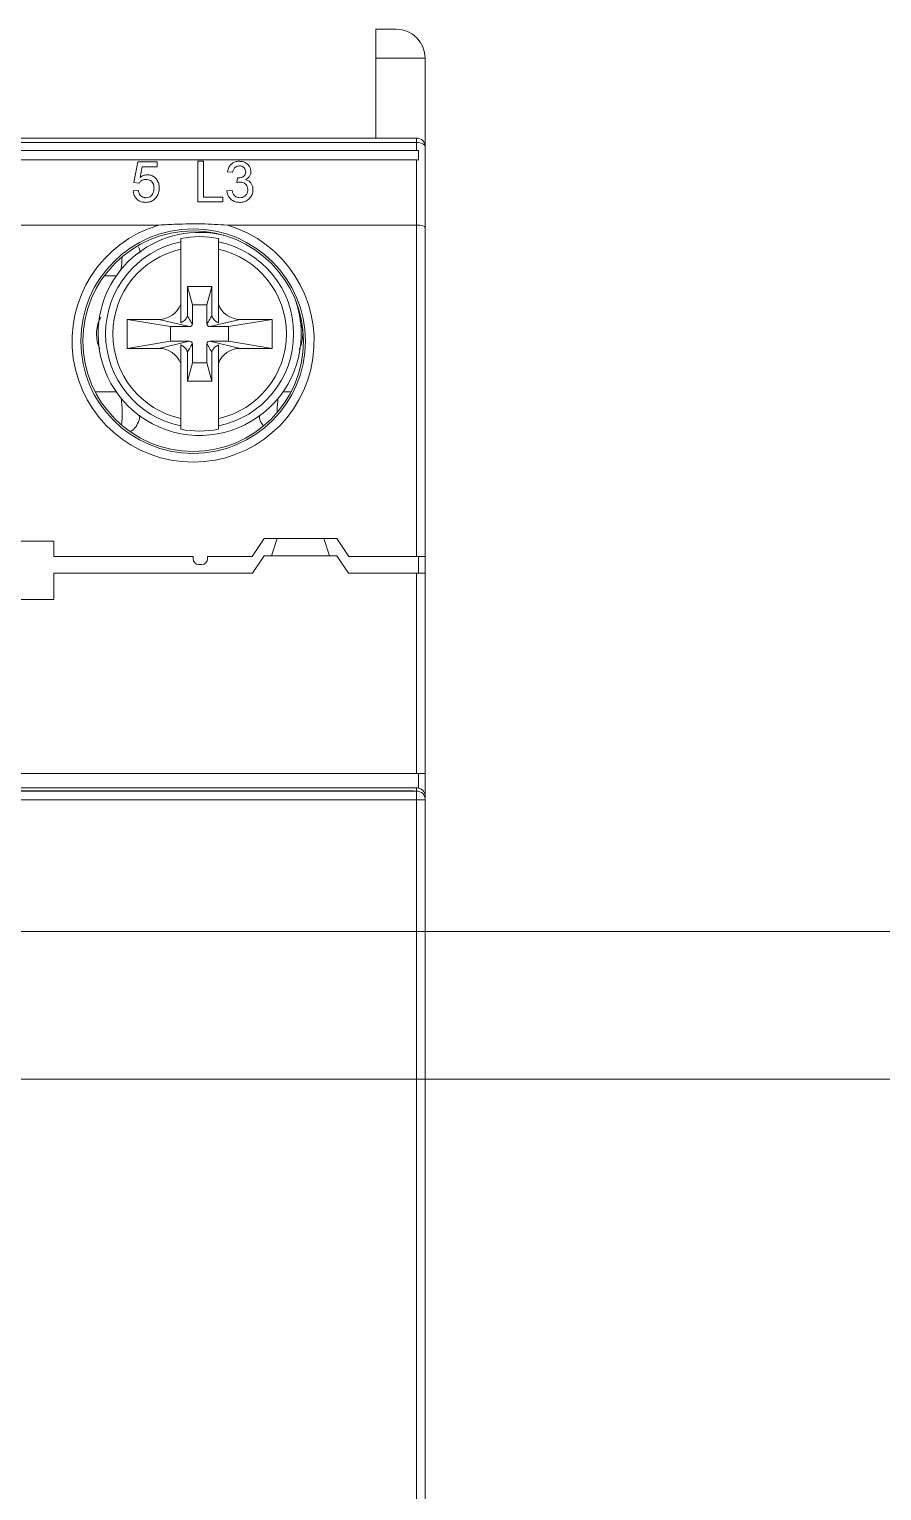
# Model space of a CAD drawing. Header units: inches. Extents: x -3 to 3194, y -983 to 1262.
# Drawn here: x 284.6 to 314, y 717.1 to 767.4 of the extents above; entities that cross this region are included whole.
import ezdxf

# ---------------------------------------------------------------- set-up
doc = ezdxf.new("R2010")
doc.units = ezdxf.units.IN
doc.header["$MEASUREMENT"] = 0
doc.layers.add('T_Din Rail', color=1, linetype='Continuous', lineweight=0)

# ---------------------------------------------------------------- blocks, each defined once
blk = doc.blocks.new('DM_18_40')
at = {"color": 7, "linetype": 'Continuous', "lineweight": 15}
for p, q in [((43.063, 97.2), (43.763, 97.2)), ((43.063, 96.2), (43.063, 97.2)), ((43.063, 93.45), (43.063, 96.2)), ((44.763, 96.2), (43.063, 96.2)), ((44.763, 96.2), (44.763, 93.15)), ((0.263, 93.45), (44.463, 93.45)), ((44.463, 93.3), (0.263, 93.3)), ((44.463, 93.45), (44.463, 93.3)), ((44.463, 93.021), (44.463, 93.3)), ((0.287, 93.021), (44.533, 93.021)), ((0.287, 92.702), (44.463, 92.702)), ((44.463, 90.45), (44.463, 92.702)), ((44.533, 93.021), (44.533, 92.685)), ((44.763, 93.15), (44.763, 90.37)), ((34.717, 91.914), (34.861, 92.632)), ((34.861, 92.632), (35.525, 92.632)), ((35.007, 92.453), (34.936, 92.09)), ((35.525, 92.453), (35.007, 92.453)), ((35.525, 92.632), (35.525, 92.453)), ((36.925, 92.65), (37.122, 92.65)), ((36.925, 91.25), (36.925, 92.65)), ((37.122, 92.65), (37.122, 91.412)), ((38.127, 92.273), (37.948, 92.291)), ((34.897, 91.896), (34.717, 91.914)), ((38.269, 91.914), (38.288, 92.076)), ((34.699, 91.627), (34.879, 91.645)), ((37.786, 91.25), (36.925, 91.25)), ((37.122, 91.412), (37.786, 91.412)), ((37.786, 91.412), (37.786, 91.25)), ((37.93, 91.627), (38.109, 91.645)), ((23.544, 90.45), (35.582, 90.45)), ((37.944, 90.45), (44.463, 90.45)), ((44.463, 79.029), (44.463, 90.45)), ((44.763, 90.37), (44.763, 79.032)), ((36.338, 89.874), (36.338, 89.988)), ((37.638, 89.988), (37.638, 89.874)), ((36.338, 87.722), (36.338, 89.619)), ((37.638, 87.722), (37.638, 89.619)), ((33.701, 88.7), (34.116, 88.7)), ((36.569, 88.335), (36.569, 87.324)), ((36.738, 87.7), (36.569, 88.335)), ((37.408, 88.335), (36.569, 88.335)), ((37.238, 87.7), (37.408, 88.335)), ((37.408, 87.324), (37.408, 88.335)), ((36.738, 87.7), (36.738, 87.05)), ((37.238, 87.7), (36.738, 87.7)), ((37.238, 87.05), (37.238, 87.7)), ((34.488, 87.2), (34.488, 86.2)), ((35.988, 86.95), (34.488, 87.2)), ((35.588, 87.2), (34.488, 87.2)), ((35.588, 87.2), (36.638, 86.95)), ((38.388, 87.2), (37.338, 86.95)), ((37.988, 86.95), (39.488, 87.2)), ((39.488, 87.2), (38.388, 87.2)), ((39.488, 86.2), (39.488, 87.2)), ((35.988, 86.95), (35.988, 86.45)), ((36.638, 86.95), (35.988, 86.95)), ((37.988, 86.95), (37.338, 86.95)), ((37.988, 86.45), (37.988, 86.95)), ((35.988, 86.45), (34.488, 86.2)), ((34.488, 86.2), (35.588, 86.2)), ((35.588, 86.2), (36.638, 86.45)), ((35.988, 86.45), (36.638, 86.45)), ((36.738, 86.35), (36.738, 85.7)), ((37.238, 85.7), (37.238, 86.35)), ((37.338, 86.45), (38.388, 86.2)), ((37.338, 86.45), (37.988, 86.45)), ((37.988, 86.45), (39.488, 86.2)), ((38.388, 86.2), (39.488, 86.2)), ((36.338, 83.781), (36.338, 85.678)), ((36.569, 86.076), (36.569, 85.065)), ((36.738, 85.7), (36.569, 85.065)), ((36.738, 85.7), (37.238, 85.7)), ((37.238, 85.7), (37.408, 85.065)), ((37.408, 85.065), (37.408, 86.076)), ((37.638, 83.781), (37.638, 85.678)), ((33.39, 84.7), (34.116, 84.7)), ((36.569, 85.065), (37.408, 85.065)), ((40.136, 84.7), (39.861, 84.7)), ((36.338, 83.412), (36.338, 83.526)), ((37.638, 83.526), (37.638, 83.412)), ((39.213, 79.65), (38.799, 79.029)), ((41.713, 79.65), (39.213, 79.65)), ((39.663, 79.65), (39.463, 79.05)), ((41.463, 79.05), (41.263, 79.65)), ((42.127, 79.029), (41.713, 79.65)), ((31.963, 79.55), (28.763, 79.55)), ((31.963, 79.029), (31.963, 79.55)), ((36.763, 79.029), (31.963, 79.029)), ((36.763, 79.029), (36.763, 78.95)), ((36.963, 78.75), (37.063, 78.75)), ((38.799, 79.029), (37.263, 79.029)), ((37.263, 78.95), (37.263, 79.029)), ((38.813, 78.45), (39.213, 79.05)), ((39.213, 79.05), (41.713, 79.05)), ((41.713, 79.05), (42.113, 78.45)), ((44.463, 79.029), (42.127, 79.029)), ((44.533, 79.029), (44.533, 78.45)), ((44.763, 78.45), (44.763, 79.032)), ((31.963, 77.55), (31.963, 78.45)), ((31.963, 78.45), (38.813, 78.45)), ((42.113, 78.45), (44.463, 78.45)), ((44.463, 71.55), (44.463, 78.45)), ((44.463, 78.45), (44.763, 78.45)), ((44.763, 78.45), (44.763, 71.55)), ((28.763, 77.55), (31.963, 77.55)), ((0.263, 71.55), (44.463, 71.55)), ((44.763, 71.55), (44.463, 71.55)), ((44.533, 71.55), (44.533, 71.042)), ((44.763, 70.752), (44.763, 71.55)), ((44.463, 71.05), (23.163, 71.05)), ((44.463, 70.941), (44.463, 71.05)), ((0.263, 70.941), (44.463, 70.941)), ((44.463, 70.641), (0.263, 70.641)), ((0.573, 70.95), (44.363, 70.95)), ((44.363, 70.943), (0.573, 70.943)), ((44.363, 70.95), (44.363, 70.943)), ((44.463, 70.941), (44.463, 70.641)), ((44.463, 26.554), (44.463, 70.641)), ((44.763, 70.641), (44.463, 70.641)), ((44.763, 70.752), (44.763, 70.641)), ((44.763, 70.641), (44.763, 26.554))]:
    blk.add_line(p, q, dxfattribs=at)
at = {"color": 7, "linetype": 'Continuous', "lineweight": 15, "flags": 128}
blk.add_lwpolyline([(44.763, 93.15), (44.758, 93.179), (44.74, 93.207), (44.713, 93.233), (44.675, 93.256), (44.63, 93.275), (44.578, 93.289), (44.522, 93.297), (44.463, 93.3)], dxfattribs=at)
at = {"color": 7, "linetype": 'Continuous', "lineweight": 15}
for radius in [3.871, 3.8]:
    blk.add_circle((36.763, 86.45), radius, dxfattribs=at)
for centre, radius, start, end in [((43.763, 96.2), 1, 0, 90), ((44.463, 93.15), 0.3, 0, 90), ((36.763, 86.45), 4.171, 106.4491, 73.5509), ((36.988, 86.7), 3.5, 76.1123, 180), ((36.988, 86.7), 3.24, 101.5731, 258.4269), ((36.988, 86.7), 3.351, 78.8162, 101.1838), ((36.988, 86.7), 3.24, 281.5731, 78.4269), ((36.988, 86.7), 2.991, 102.5518, 257.4482), ((36.988, 86.7), 2.991, 282.5518, 77.4482), ((36.988, 86.7), 3.5, 180, 19.9133), ((35.588, 88), 0.8, 270, 339.6359), ((38.388, 88), 0.8, 200.3641, 270), ((36.638, 87.05), 0.1, 270, 0), ((37.338, 87.05), 0.1, 180, 270), ((35.588, 85.4), 0.8, 20.3641, 90), ((36.638, 86.35), 0.1, 0, 90), ((37.338, 86.35), 0.1, 90, 180), ((38.388, 85.4), 0.8, 90, 159.6359), ((36.988, 86.7), 3.351, 258.8162, 281.1838), ((36.963, 78.95), 0.2, 180, 270), ((37.063, 78.95), 0.2, 270, 0), ((44.463, 70.75), 0.3, 76.5823, 90), ((44.463, 70.752), 0.3, 0, 76.5823), ((44.463, 70.641), 0.3, 0.0002, 90.0002)]:
    blk.add_arc(centre, radius, start, end, dxfattribs=at)
at = {"color": 8, "linetype": 'Continuous', "lineweight": 15}
for centre, radius, start, end in [((31.338, 89.377), 2.976, 351.0903, 359.6026), ((30.669, 83.948), 3.65, 353.8685, 8.4452), ((42.717, 84.012), 3.056, 171.1126, 180.3826)]:
    blk.add_arc(centre, radius, start, end, dxfattribs=at)
at = {"color": 7, "linetype": 'Continuous', "lineweight": 15}
for centre, major_axis, ratio, start_param, end_param in [((44.463, 92.102), (0, 0.6), 0.5, 6.049001, 6.283185), ((44.463, 90.37), (0.3, 0), 0.267949, 0, 1.570796), ((44.463, 79.032), (0.3, 0), 0.008727, 4.712389, 6.283185)]:
    blk.add_ellipse(centre, major_axis=major_axis, ratio=ratio, start_param=start_param, end_param=end_param, dxfattribs=at)
for points, knots in [([(37.948, 92.291), (37.966, 92.36), (37.995, 92.466), (38.105, 92.579), (38.217, 92.637), (38.307, 92.649), (38.353, 92.65), (38.357, 92.65)], [0, 0, 0, 0, 0.376061, 0.580822, 0.786703, 0.977234, 1, 1, 1, 1]), ([(38.363, 92.488), (38.335, 92.486), (38.283, 92.482), (38.218, 92.448), (38.164, 92.392), (38.138, 92.33), (38.13, 92.286), (38.127, 92.273)], [0, 0, 0, 0, 0.2201723, 0.4066584, 0.5928665, 0.8762315, 1, 1, 1, 1]), ([(38.314, 92.074), (38.35, 92.077), (38.418, 92.083), (38.496, 92.122), (38.546, 92.17), (38.572, 92.226), (38.575, 92.266), (38.576, 92.288)], [0, 0, 0, 0, 0.270688, 0.496253, 0.654591, 0.812583, 1, 1, 1, 1]), ([(38.357, 92.65), (38.406, 92.646), (38.503, 92.637), (38.627, 92.571), (38.709, 92.477), (38.75, 92.382), (38.754, 92.32), (38.756, 92.294)], [0, 0, 0, 0, 0.22729, 0.45644, 0.663764, 0.858459, 1, 1, 1, 1]), ([(38.576, 92.288), (38.574, 92.314), (38.57, 92.36), (38.532, 92.422), (38.477, 92.466), (38.416, 92.486), (38.378, 92.488), (38.363, 92.488)], [0, 0, 0, 0, 0.248565, 0.458953, 0.669546, 0.8759, 1, 1, 1, 1]), ([(38.756, 92.294), (38.752, 92.256), (38.744, 92.184), (38.683, 92.091), (38.616, 92.042), (38.574, 92.021), (38.565, 92.016)], [0, 0, 0, 0, 0.336388, 0.627904, 0.920022, 1, 1, 1, 1]), ([(35.136, 92.022), (35.104, 92.02), (35.045, 92.016), (34.963, 91.974), (34.919, 91.93), (34.899, 91.9), (34.897, 91.896)], [0, 0, 0, 0, 0.326293, 0.596707, 0.94636, 1, 1, 1, 1]), ([(34.936, 92.09), (34.972, 92.115), (35.026, 92.152), (35.115, 92.179), (35.162, 92.182), (35.186, 92.183)], [0, 0, 0, 0, 0.493627, 0.740965, 1, 1, 1, 1]), ([(35.135, 91.394), (35.173, 91.397), (35.236, 91.402), (35.316, 91.45), (35.377, 91.522), (35.412, 91.617), (35.416, 91.687), (35.417, 91.719)], [0, 0, 0, 0, 0.210304, 0.35818, 0.537756, 0.787563, 1, 1, 1, 1]), ([(35.417, 91.719), (35.414, 91.768), (35.409, 91.843), (35.359, 91.932), (35.301, 91.985), (35.224, 92.017), (35.167, 92.02), (35.136, 92.022)], [0, 0, 0, 0, 0.325662, 0.510375, 0.663684, 0.817215, 1, 1, 1, 1]), ([(35.186, 92.183), (35.228, 92.18), (35.312, 92.173), (35.431, 92.109), (35.525, 92.01), (35.587, 91.877), (35.593, 91.78), (35.597, 91.73)], [0, 0, 0, 0, 0.169266, 0.339701, 0.550348, 0.765315, 1, 1, 1, 1]), ([(35.597, 91.73), (35.594, 91.689), (35.59, 91.618), (35.557, 91.505), (35.514, 91.44), (35.49, 91.402)], [0, 0, 0, 0, 0.35434, 0.623099, 1, 1, 1, 1]), ([(38.385, 91.933), (38.376, 91.933), (38.356, 91.932), (38.317, 91.926), (38.288, 91.919), (38.269, 91.914)], [0, 0, 0, 0, 0.249282, 0.498736, 1, 1, 1, 1]), ([(38.288, 92.076), (38.292, 92.075), (38.299, 92.074), (38.307, 92.074), (38.311, 92.074), (38.314, 92.074)], [0, 0, 0, 0, 0.499476, 0.749662, 1, 1, 1, 1]), ([(38.648, 91.673), (38.645, 91.706), (38.64, 91.768), (38.59, 91.85), (38.518, 91.908), (38.444, 91.931), (38.4, 91.933), (38.385, 91.933)], [0, 0, 0, 0, 0.257406, 0.480566, 0.704248, 0.90256, 1, 1, 1, 1]), ([(38.565, 92.016), (38.601, 92.005), (38.675, 91.982), (38.756, 91.908), (38.81, 91.813), (38.826, 91.732), (38.827, 91.682), (38.827, 91.671)], [0, 0, 0, 0, 0.224804, 0.450907, 0.666862, 0.925457, 1, 1, 1, 1]), ([(35.134, 91.232), (35.084, 91.235), (34.991, 91.242), (34.871, 91.302), (34.78, 91.389), (34.718, 91.501), (34.706, 91.585), (34.699, 91.627)], [0, 0, 0, 0, 0.213956, 0.396862, 0.579029, 0.791557, 1, 1, 1, 1]), ([(34.879, 91.645), (34.888, 91.6), (34.903, 91.532), (34.96, 91.453), (35.023, 91.411), (35.085, 91.395), (35.122, 91.394), (35.135, 91.394)], [0, 0, 0, 0, 0.366648, 0.553979, 0.743157, 0.906809, 1, 1, 1, 1]), ([(35.49, 91.402), (35.455, 91.364), (35.394, 91.297), (35.263, 91.24), (35.177, 91.235), (35.134, 91.232)], [0, 0, 0, 0, 0.388425, 0.698747, 1, 1, 1, 1]), ([(38.366, 91.232), (38.315, 91.236), (38.215, 91.243), (38.09, 91.313), (37.998, 91.41), (37.946, 91.518), (37.935, 91.594), (37.93, 91.627)], [0, 0, 0, 0, 0.214102, 0.430198, 0.61797, 0.835647, 1, 1, 1, 1]), ([(38.109, 91.645), (38.117, 91.613), (38.133, 91.55), (38.176, 91.471), (38.239, 91.421), (38.303, 91.397), (38.349, 91.395), (38.372, 91.394)], [0, 0, 0, 0, 0.260308, 0.522593, 0.682391, 0.84232, 1, 1, 1, 1]), ([(38.827, 91.671), (38.822, 91.615), (38.812, 91.509), (38.719, 91.372), (38.595, 91.274), (38.466, 91.235), (38.39, 91.233), (38.366, 91.232)], [0, 0, 0, 0, 0.254194, 0.478375, 0.702649, 0.903734, 1, 1, 1, 1]), ([(38.372, 91.394), (38.402, 91.396), (38.464, 91.4), (38.546, 91.443), (38.606, 91.508), (38.642, 91.588), (38.646, 91.645), (38.648, 91.673)], [0, 0, 0, 0, 0.191086, 0.384506, 0.587797, 0.795562, 1, 1, 1, 1]), ([(35.582, 90.45), (35.782, 90.461), (36.275, 90.487), (37.063, 90.504), (37.65, 90.468), (37.944, 90.45)], [0, 0, 0, 0, 0.254175, 0.626004, 1, 1, 1, 1]), ([(34.927, 89.486), (34.929, 89.503), (34.935, 89.575), (34.906, 89.643), (34.884, 89.696)], [0, 0, 0, 0, 0.232897, 1, 1, 1, 1]), ([(36.338, 89.874), (36.338, 89.869), (36.338, 89.859), (36.338, 89.809), (36.338, 89.741), (36.338, 89.674), (36.338, 89.632), (36.338, 89.619)], [0, 0, 0, 0, 0.221739, 0.443393, 0.667371, 0.895972, 1, 1, 1, 1]), ([(37.638, 89.619), (37.638, 89.649), (37.638, 89.707), (37.638, 89.785), (37.638, 89.843), (37.638, 89.868), (37.638, 89.873), (37.638, 89.874)], [0, 0, 0, 0, 0.233839, 0.467787, 0.698723, 0.924684, 1, 1, 1, 1]), ([(36.338, 87.722), (36.338, 87.622), (36.338, 87.34), (36.338, 87.184), (36.338, 87.083)], [0, 0, 0, 0, 0.353758, 1, 1, 1, 1]), ([(37.638, 87.083), (37.638, 87.136), (37.638, 87.28), (37.638, 87.55), (37.638, 87.722)], [0, 0, 0, 0, 0.364464, 1, 1, 1, 1]), ([(33.545, 86.199), (33.544, 86.201), (33.492, 86.277), (33.456, 86.459), (33.423, 86.719), (33.462, 86.981), (33.52, 87.169), (33.577, 87.262), (33.586, 87.278)], [0, 0, 0, 0, 0.006471, 0.246125, 0.478284, 0.709164, 0.948853, 1, 1, 1, 1]), ([(36.338, 87.083), (36.382, 87.106), (36.465, 87.149), (36.537, 87.244), (36.561, 87.305), (36.569, 87.324)], [0, 0, 0, 0, 0.427562, 0.815302, 1, 1, 1, 1]), ([(36.738, 87.05), (36.738, 87.05), (36.738, 87.049), (36.738, 87.049), (36.738, 87.048), (36.738, 87.047), (36.736, 87.047), (36.731, 87.053), (36.708, 87.087), (36.653, 87.18), (36.603, 87.267), (36.569, 87.324)], [0, 0, 0, 0, 0.000521, 0.001042, 0.001727, 0.003033, 0.007806, 0.026724, 0.102062, 0.403114, 1, 1, 1, 1]), ([(37.408, 87.324), (37.378, 87.274), (37.34, 87.208), (37.295, 87.133), (37.276, 87.1), (37.263, 87.079), (37.255, 87.066), (37.249, 87.058), (37.246, 87.053), (37.243, 87.05), (37.242, 87.048), (37.241, 87.048), (37.24, 87.047), (37.239, 87.047), (37.239, 87.047), (37.239, 87.048), (37.238, 87.048), (37.238, 87.049), (37.238, 87.049), (37.238, 87.05), (37.238, 87.05), (37.238, 87.05)], [0, 0, 0, 0, 0.517784, 0.682465, 0.79059, 0.861586, 0.908214, 0.938859, 0.959025, 0.972325, 0.981128, 0.986985, 0.990914, 0.993578, 0.995413, 0.997168, 0.998232, 0.998881, 0.999384, 0.99989, 1, 1, 1, 1]), ([(37.408, 87.324), (37.41, 87.317), (37.428, 87.268), (37.48, 87.185), (37.564, 87.116), (37.622, 87.09), (37.638, 87.083)], [0, 0, 0, 0, 0.065128, 0.452599, 0.84007, 1, 1, 1, 1]), ([(40.45, 87.147), (40.475, 87.081), (40.53, 86.933), (40.551, 86.687), (40.516, 86.427), (40.465, 86.25), (40.417, 86.169), (40.415, 86.165)], [0, 0, 0, 0, 0.209228, 0.465293, 0.720727, 0.985936, 1, 1, 1, 1]), ([(36.569, 86.076), (36.567, 86.083), (36.549, 86.132), (36.497, 86.215), (36.412, 86.284), (36.355, 86.31), (36.338, 86.317)], [0, 0, 0, 0, 0.065128, 0.452599, 0.84007, 1, 1, 1, 1]), ([(36.338, 86.317), (36.338, 86.264), (36.338, 86.12), (36.338, 85.85), (36.338, 85.678)], [0, 0, 0, 0, 0.364464, 1, 1, 1, 1]), ([(36.569, 86.076), (36.598, 86.126), (36.637, 86.192), (36.681, 86.267), (36.701, 86.3), (36.713, 86.321), (36.722, 86.334), (36.727, 86.342), (36.731, 86.347), (36.733, 86.35), (36.735, 86.352), (36.736, 86.352), (36.737, 86.353), (36.737, 86.353), (36.738, 86.353), (36.738, 86.352), (36.738, 86.352), (36.738, 86.351), (36.738, 86.351), (36.738, 86.35), (36.738, 86.35), (36.738, 86.35)], [0, 0, 0, 0, 0.517784, 0.682465, 0.79059, 0.861586, 0.908214, 0.938859, 0.959025, 0.972325, 0.981128, 0.986985, 0.990914, 0.993578, 0.995413, 0.997168, 0.998232, 0.998881, 0.999384, 0.99989, 1, 1, 1, 1]), ([(37.238, 86.35), (37.238, 86.35), (37.238, 86.351), (37.238, 86.351), (37.238, 86.352), (37.239, 86.353), (37.24, 86.353), (37.246, 86.347), (37.268, 86.313), (37.323, 86.22), (37.374, 86.133), (37.408, 86.076)], [0, 0, 0, 0, 0.000521, 0.001042, 0.001727, 0.003033, 0.007806, 0.026724, 0.102063, 0.403114, 1, 1, 1, 1]), ([(37.638, 86.317), (37.595, 86.294), (37.511, 86.251), (37.44, 86.156), (37.415, 86.095), (37.408, 86.076)], [0, 0, 0, 0, 0.42756, 0.815302, 1, 1, 1, 1]), ([(37.638, 85.678), (37.638, 85.778), (37.638, 86.06), (37.638, 86.216), (37.638, 86.317)], [0, 0, 0, 0, 0.353758, 1, 1, 1, 1]), ([(34.632, 83.351), (34.64, 83.355), (34.721, 83.399), (34.827, 83.549), (34.921, 83.737), (34.922, 83.86), (34.922, 83.898)], [0, 0, 0, 0, 0.041091, 0.432294, 0.823647, 1, 1, 1, 1]), ([(36.338, 83.781), (36.338, 83.751), (36.338, 83.693), (36.338, 83.615), (36.338, 83.557), (36.338, 83.532), (36.338, 83.527), (36.338, 83.526)], [0, 0, 0, 0, 0.233839, 0.467786, 0.698723, 0.924684, 1, 1, 1, 1]), ([(37.638, 83.526), (37.638, 83.531), (37.638, 83.541), (37.638, 83.591), (37.638, 83.659), (37.638, 83.726), (37.638, 83.768), (37.638, 83.781)], [0, 0, 0, 0, 0.221739, 0.443394, 0.667372, 0.895972, 1, 1, 1, 1]), ([(39.049, 83.897), (39.048, 83.886), (39.041, 83.791), (39.081, 83.665), (39.148, 83.576), (39.165, 83.554)], [0, 0, 0, 0, 0.090696, 0.77385, 1, 1, 1, 1])]:
    blk.add_open_spline(points, degree=3, knots=knots, dxfattribs=at)

msp = doc.modelspace()

# ---------------------------------------------------------------- linework, layer by layer
at = {"layer": 'T_Din Rail', "color": 0, "linetype": 'Continuous', "lineweight": 13}
for p, q in [((638.742, 736.341), (188.742, 736.341)), ((638.742, 731.26), (188.742, 731.26))]:
    msp.add_line(p, q, dxfattribs=at)

# ---------------------------------------------------------------- block references
msp.add_blockref('DM_18_40', (253.491, 670.243))

doc.saveas('drawing.dxf')
